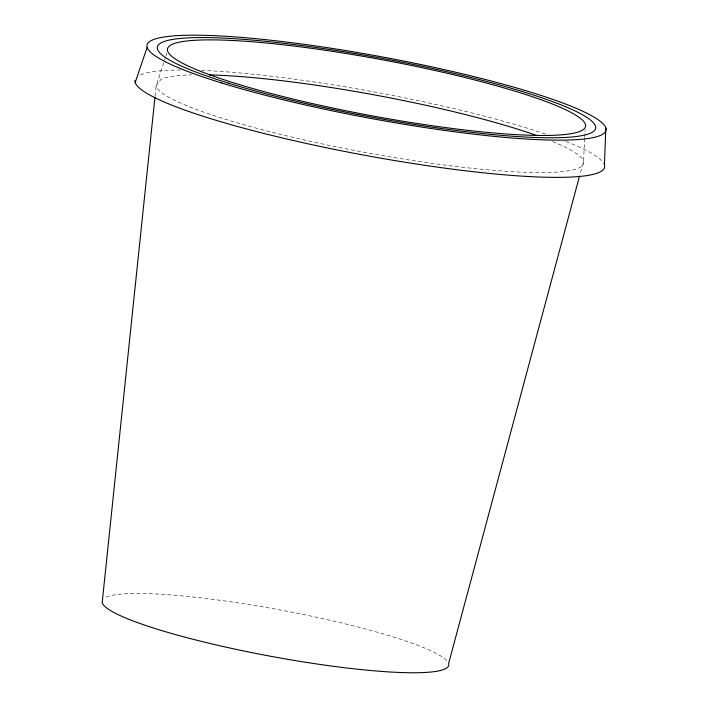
<?xml version="1.0" encoding="UTF-8"?>
<svg xmlns="http://www.w3.org/2000/svg" width="708" height="708" viewBox="0 0 708 708"><rect width="100%" height="100%" fill="white"/><g stroke="black" fill="none" stroke-linecap="round" stroke-linejoin="round"><path stroke-width="0.53" stroke-dasharray="3.54 2.66" d="M584.675 138.476L583.516 161.229L579.79 175.097M584.728 137.387L585.118 129.803M155.07 96.023L156.105 86.137L165.557 57.171M165.893 56.136L166.902 53.038M552.559 141.52A217.498 29.143 10.5 0 1 432.137 163.362A217.498 29.143 10.5 0 1 156.105 86.137L160.92 79.305A217.498 29.143 10.5 0 1 191.718 74.871M106.067 597.145A176.292 23.621 10.5 0 1 285.828 611.039A176.292 23.621 10.5 0 1 447.978 662.192M140.476 74.96A238.773 31.993 10.5 0 1 181.823 69.995M201.364 70.375A238.773 31.993 10.5 0 1 546.381 134.352M566.002 141.494A238.773 31.993 10.5 0 1 604.19 164.265"/><path stroke-width="1.06" d="M605.827 127.971L604.428 164.911A238.773 31.993 10.5 0 1 373.505 156.875A238.773 31.993 10.5 0 1 134.98 80.535M154.955 97.12L102.173 602.676A176.292 23.621 10.5 0 0 283.138 658.52A176.292 23.621 10.5 0 0 448.615 663.555L579.507 176.168M135.201 82.455L147.14 47.374M209.391 74.906A217.498 29.143 10.5 0 1 537.106 135.653M221.56 82.96A233.41 31.276 10.5 0 0 600.667 135.308A233.41 31.276 10.5 0 0 307.228 44.763A233.41 31.276 10.5 0 0 221.56 82.96M235.366 83.376A212.612 28.488 10.5 0 0 580.693 131.06A212.612 28.488 10.5 0 0 313.396 48.587A212.612 28.488 10.5 0 0 235.366 83.376M228.551 83.172A222.878 29.86 10.5 0 0 590.552 133.157A222.878 29.86 10.5 0 0 310.352 46.701A222.878 29.86 10.5 0 0 228.551 83.172"/></g></svg>
